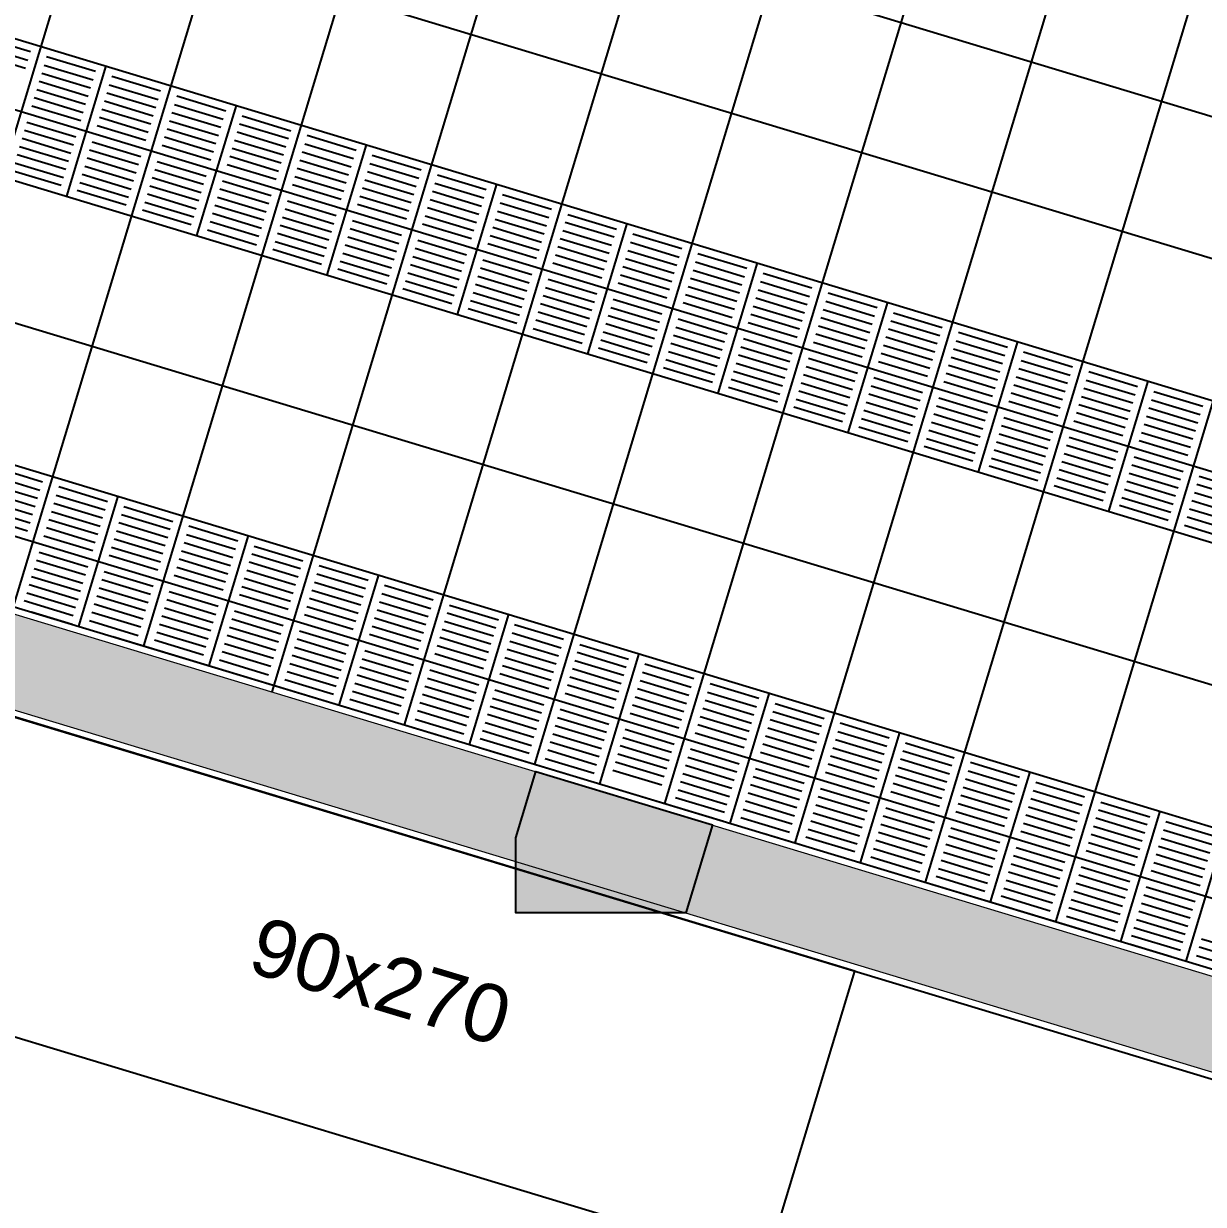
# Model space of a CAD drawing. Header units: inches. Extents: x -309 to 190, y -1585 to -1350.
# Drawn here: x -193.731 to -190.264, y -1380.215 to -1376.744 of the extents above; entities that cross this region are included whole.
import ezdxf

# ---------------------------------------------------------------- set-up
doc = ezdxf.new("R2010")
doc.units = ezdxf.units.IN
doc.header["$MEASUREMENT"] = 0
doc.linetypes.add('CENTER2', pattern=[1.125, 0.75, -0.125, 0.125, -0.125])
doc.linetypes.add('HIDDEN', pattern=[0.375, 0.25, -0.125])
doc.layers.get('0').update_dxf_attribs({"color": 9, "linetype": 'CONTINUOUS'})
for name, color, linetype in [('10-TEXTO', 9, 'CONTINUOUS'), ('CIEGOS', 9, 'CONTINUOUS'), ('color gris', 9, 'CONTINUOUS'), ('DET', 9, 'CONTINUOUS'), ('estructura', 9, 'CONTINUOUS'), ('lm', 9, 'HIDDEN'), ('NO VIDENTES', 9, 'CONTINUOUS'), ('REVOQUE', 9, 'CONTINUOUS')]:
    doc.layers.add(name, color=color, linetype=linetype)
doc.layers.add('MURO 27', color=9, linetype='CONTINUOUS', lineweight=9)
doc.styles.add('ROMANS', font='arial.ttf')

msp = doc.modelspace()

# ---------------------------------------------------------------- hatches: boundary and pattern name
at = {"layer": 'color gris'}
h = msp.add_hatch(color=256, dxfattribs=at)
h.paths.add_polyline_path([(-234.3518, -1419.3882), (-234.6018, -1419.3882), (-234.6018, -1419.1182), (-234.1018, -1419.1182), (-234.1018, -1419.3882)])
h.paths.add_polyline_path([(-234.6018, -1413.2882), (-234.6018, -1413.0382), (-234.3318, -1413.0382), (-234.3318, -1413.5382), (-234.6018, -1413.5382)])
h.paths.add_polyline_path([(-234.6018, -1407.3882), (-234.6018, -1407.1382), (-234.3318, -1407.1382), (-234.3318, -1407.6382), (-234.6018, -1407.6382)])
h.paths.add_polyline_path([(-234.6018, -1401.4882), (-234.6018, -1401.2382), (-234.3318, -1401.2382), (-234.3318, -1401.7382), (-234.6018, -1401.7382)])
h.paths.add_polyline_path([(-234.6018, -1395.5882), (-234.6018, -1395.3382), (-234.3318, -1395.3382), (-234.3318, -1395.8382), (-234.6018, -1395.8382)])
h.paths.add_polyline_path([(-234.6018, -1389.6882), (-234.6018, -1389.4382), (-234.3318, -1389.4382), (-234.3318, -1389.9382), (-234.6018, -1389.9382)])
h.paths.add_polyline_path([(-234.3518, -1379.1082), (-234.6018, -1379.1082), (-234.6018, -1379.3782), (-234.0419, -1379.3782), (-234.0419, -1379.1082)])
h.paths.add_polyline_path([(-234.6018, -1383.7882), (-234.6018, -1383.5382), (-234.3318, -1383.5382), (-234.3318, -1384.0382), (-234.6018, -1384.0382)])
h.paths.add_polyline_path([(-199.2985, -1406.2982), (-199.2985, -1406.0482), (-199.0285, -1406.0482), (-199.0285, -1406.5482), (-199.2985, -1406.5482)])
h.paths.add_polyline_path([(-181.3218, -1419.1182), (-181.0518, -1419.1182), (-181.0518, -1419.3882), (-181.3218, -1419.3882)])
h.paths.add_polyline_path([(-206.6218, -1375.5582), (-206.6218, -1375.3082), (-206.8918, -1375.3082), (-206.8918, -1375.9682), (-206.6218, -1375.9682)])
h.paths.add_polyline_path([(-191.7851, -1379.3584), (-192.2851, -1379.3584), (-192.2851, -1379.1382), (-192.2261, -1378.943), (-191.707, -1379.0999)])
h.paths.add_polyline_path([(-184.2118, -1381.3667), (-184.5775, -1381.2561), (-184.6557, -1381.5145), (-184.4818, -1381.5671), (-184.4818, -1381.8667), (-184.2118, -1381.8667)])
h.paths.add_polyline_path([(-184.7118, -1395.5882), (-184.7118, -1395.4882), (-184.2118, -1395.4882), (-184.2118, -1395.6882), (-184.7118, -1395.6882)])
h.paths.add_polyline_path([(-184.7118, -1389.6882), (-184.7118, -1389.5882), (-184.2118, -1389.5882), (-184.2118, -1389.7882), (-184.7118, -1389.7882)])
h.paths.add_polyline_path([(-184.7118, -1383.7882), (-184.7118, -1383.6882), (-184.2118, -1383.6882), (-184.2118, -1383.8882), (-184.7118, -1383.8882)])
h.paths.add_polyline_path([(-203.9892, -1375.3855), (-204.2285, -1375.3131), (-204.3067, -1375.5715), (-203.8281, -1375.7163), (-203.7499, -1375.4578)])
h.paths.add_polyline_path([(-206.5818, -1395.5882), (-206.5818, -1395.4882), (-206.0818, -1395.4882), (-206.0818, -1395.6882), (-206.5818, -1395.6882)])
h.paths.add_polyline_path([(-184.2118, -1410.4082), (-184.2118, -1410.6582), (-184.4818, -1410.6582), (-184.4818, -1410.1582), (-184.2118, -1410.1582)])
h.paths.add_polyline_path([(-191.7652, -1410.3882), (-192.0152, -1410.3882), (-192.0152, -1410.6582), (-191.5152, -1410.6582), (-191.5152, -1410.3882)])
h.paths.add_polyline_path([(-199.0485, -1410.3882), (-199.2985, -1410.3882), (-199.2985, -1410.6582), (-198.7985, -1410.6582), (-198.7985, -1410.3882)])
h.paths.add_polyline_path([(-184.4818, -1401.4882), (-184.4818, -1401.2382), (-184.2118, -1401.2382), (-184.2118, -1401.7382), (-184.4818, -1401.7382)])
h.paths.add_polyline_path([(-191.7652, -1401.2382), (-192.0152, -1401.2382), (-192.0152, -1401.5082), (-191.5152, -1401.5082), (-191.5152, -1401.2382)])
h.paths.add_polyline_path([(-199.0485, -1401.2382), (-199.2985, -1401.2382), (-199.2985, -1401.5082), (-198.7985, -1401.5082), (-198.7985, -1401.2382)])
h.paths.add_polyline_path([(-191.7652, -1419.1182), (-192.0152, -1419.1182), (-192.0152, -1419.3882), (-191.5152, -1419.3882), (-191.5152, -1419.1182)])
h.paths.add_polyline_path([(-199.0485, -1419.1182), (-199.2985, -1419.1182), (-199.2985, -1419.3882), (-198.7985, -1419.3882), (-198.7985, -1419.1182)])
h.paths.add_polyline_path([(-184.2118, -1419.3882), (-184.2118, -1419.1182), (-184.7118, -1419.1182), (-184.7118, -1419.3882)])
h.paths.add_polyline_path([(-206.3318, -1419.1182), (-206.5818, -1419.1182), (-206.5818, -1419.3882), (-206.0818, -1419.3882), (-206.0818, -1419.1182)])
h.paths.add_polyline_path([(-206.8718, -1419.1182), (-207.1218, -1419.1182), (-207.1218, -1419.3882), (-206.6218, -1419.3882), (-206.6218, -1419.1182)])
h.paths.add_polyline_path([(-206.5818, -1379.2382), (-206.5818, -1379.1382), (-206.0818, -1379.1382), (-206.0818, -1379.3382), (-206.5818, -1379.3382)])
h.paths.add_polyline_path([(-206.5818, -1413.2882), (-206.5818, -1413.0382), (-206.3118, -1413.0382), (-206.3118, -1413.5382), (-206.5818, -1413.5382)])
h.paths.add_polyline_path([(-206.6218, -1413.2882), (-206.6218, -1413.0382), (-206.8918, -1413.0382), (-206.8918, -1413.5382), (-206.6218, -1413.5382)])
h.paths.add_polyline_path([(-206.5818, -1407.3882), (-206.5818, -1407.1382), (-206.3118, -1407.1382), (-206.3118, -1407.6382), (-206.5818, -1407.6382)])
h.paths.add_polyline_path([(-206.6218, -1407.3882), (-206.6218, -1407.1382), (-206.8918, -1407.1382), (-206.8918, -1407.6382), (-206.6218, -1407.6382)])
h.paths.add_polyline_path([(-206.5818, -1401.4882), (-206.5818, -1401.2382), (-206.3118, -1401.2382), (-206.3118, -1401.7382), (-206.5818, -1401.7382)])
h.paths.add_polyline_path([(-206.6218, -1401.4882), (-206.6218, -1401.2382), (-206.8918, -1401.2382), (-206.8918, -1401.7382), (-206.6218, -1401.7382)])
h.paths.add_polyline_path([(-206.6218, -1395.5882), (-206.6218, -1395.3382), (-206.8918, -1395.3382), (-206.8918, -1395.8382), (-206.6218, -1395.8382)])
h.paths.add_polyline_path([(-206.5818, -1389.6882), (-206.5818, -1389.5882), (-206.0818, -1389.5882), (-206.0818, -1389.7882), (-206.5818, -1389.7882)])
h.paths.add_polyline_path([(-206.6218, -1389.6882), (-206.6218, -1389.4382), (-206.8918, -1389.4382), (-206.8918, -1389.9382), (-206.6218, -1389.9382)])
h.paths.add_polyline_path([(-211.4118, -1375.6182), (-211.4118, -1375.3082), (-211.6818, -1375.3082), (-211.6818, -1375.9682), (-211.4118, -1375.9682)])
h.paths.add_polyline_path([(-206.5818, -1383.7882), (-206.5818, -1383.6882), (-206.0818, -1383.6882), (-206.0818, -1383.8882), (-206.5818, -1383.8882)])
h.paths.add_polyline_path([(-206.6218, -1383.7882), (-206.6218, -1383.5382), (-206.8918, -1383.5382), (-206.8918, -1384.0382), (-206.6218, -1384.0382)])
h.paths.add_polyline_path([(-206.6218, -1379.2382), (-206.6218, -1378.9882), (-206.8918, -1378.9882), (-206.8918, -1379.4882), (-206.6218, -1379.4882)])
at = {"layer": 'MURO 27'}
h = msp.add_hatch(color=256, dxfattribs=at)
h.paths.add_polyline_path([(-206.8918, -1375.3082), (-211.4118, -1375.3082), (-211.4118, -1375.5782), (-208.6918, -1375.5782), (-208.6918, -1379.1682), (-208.4218, -1379.1682), (-208.4218, -1375.5782), (-206.8918, -1375.5782)])
h.paths.add_polyline_path([(-204.0482, -1375.6497), (-204.3067, -1375.5715), (-204.5294, -1376.3082), (-206.1218, -1376.3082), (-206.1218, -1375.3082), (-206.6218, -1375.3082), (-206.6218, -1375.5782), (-206.3918, -1375.5782), (-206.3918, -1376.3082), (-206.6218, -1376.3082), (-206.6218, -1375.9682), (-206.8918, -1375.9682), (-206.8918, -1378.8982), (-207.5818, -1378.8982), (-207.5818, -1379.1682), (-206.8918, -1379.1682), (-206.8918, -1378.9882), (-206.6218, -1378.9882), (-206.6218, -1376.5782), (-204.329, -1376.5782)])
h.paths.add_polyline_path([(-203.7499, -1375.4578), (-203.8281, -1375.7163), (-192.2851, -1379.2072), (-192.2851, -1379.1382), (-192.2261, -1378.943)])
h.paths.add_polyline_path([(-191.707, -1379.0999), (-191.7851, -1379.3584), (-184.6557, -1381.5145), (-184.5775, -1381.2561)])
h.paths.add_polyline_path([(-184.2118, -1381.8667), (-184.4818, -1381.8667), (-184.4818, -1383.6882), (-184.2118, -1383.6882)])
h.paths.add_polyline_path([(-184.2118, -1383.8882), (-184.4818, -1383.8882), (-184.4818, -1389.5882), (-184.2118, -1389.5882)])
h.paths.add_polyline_path([(-184.2118, -1389.7882), (-184.4818, -1389.7882), (-184.4818, -1395.4882), (-184.2118, -1395.4882)])
h.paths.add_polyline_path([(-184.2118, -1395.6882), (-184.4818, -1395.6882), (-184.4818, -1398.7382), (-184.2118, -1398.7382)])
h.paths.add_polyline_path([(-184.2118, -1399.9782), (-184.4818, -1399.9782), (-184.4818, -1401.2382), (-184.2118, -1401.2382)])
h.paths.add_polyline_path([(-184.2118, -1413.5382), (-184.4818, -1413.5382), (-184.4818, -1419.1182), (-184.2118, -1419.1182)])
h.paths.add_polyline_path([(-184.2118, -1410.6582), (-184.4818, -1410.6582), (-184.4818, -1410.8982), (-184.2118, -1410.8982)])
h.paths.add_polyline_path([(-199.2985, -1419.1182), (-206.0818, -1419.1182), (-206.0818, -1419.3882), (-199.2985, -1419.3882)])
h.paths.add_polyline_path([(-207.1218, -1419.1182), (-234.1018, -1419.1182), (-234.1018, -1419.3882), (-207.1218, -1419.3882)])
h.paths.add_polyline_path([(-192.0152, -1419.1182), (-198.7985, -1419.1182), (-198.7985, -1419.3882), (-192.0152, -1419.3882)])
h.paths.add_polyline_path([(-184.7118, -1419.1182), (-191.5152, -1419.1182), (-191.5152, -1419.3882), (-184.7118, -1419.3882)])
h.paths.add_polyline_path([(-234.3318, -1413.5382), (-234.6018, -1413.5382), (-234.6018, -1419.1182), (-234.3318, -1419.1182)])
h.paths.add_polyline_path([(-234.3318, -1407.6382), (-234.6018, -1407.6382), (-234.6018, -1413.0382), (-234.3318, -1413.0382)])
h.paths.add_polyline_path([(-234.3318, -1401.7382), (-234.6018, -1401.7382), (-234.6018, -1407.1382), (-234.3318, -1407.1382)])
h.paths.add_polyline_path([(-234.3318, -1398.0282), (-234.6018, -1398.0282), (-234.6018, -1401.2382), (-234.3318, -1401.2382)])
h.paths.add_polyline_path([(-234.3318, -1384.0382), (-234.6018, -1384.0382), (-234.6018, -1389.4382), (-234.3318, -1389.4382)])
h.paths.add_polyline_path([(-234.3318, -1389.9382), (-234.6018, -1389.9382), (-234.6018, -1395.3382), (-234.3318, -1395.3382)])
h.paths.add_polyline_path([(-234.3318, -1379.3782), (-234.6018, -1379.3782), (-234.6018, -1382.0482), (-234.3318, -1382.0482)])
h.paths.add_polyline_path([(-234.3318, -1382.5882), (-234.6018, -1382.5882), (-234.6018, -1383.5382), (-234.3318, -1383.5382)])
h.paths.add_polyline_path([(-206.6218, -1389.9382), (-206.8918, -1389.9382), (-206.8918, -1395.3382), (-206.6218, -1395.3382)])
h.paths.add_polyline_path([(-206.6218, -1384.0382), (-206.8918, -1384.0382), (-206.8918, -1389.4382), (-206.6218, -1389.4382)])
h.paths.add_polyline_path([(-206.6218, -1379.4882), (-206.8918, -1379.4882), (-206.8918, -1383.5382), (-206.6218, -1383.5382)])
h.paths.add_polyline_path([(-206.6218, -1398.0282), (-206.8918, -1398.0282), (-206.8918, -1401.2382), (-206.6218, -1401.2382)])
h.paths.add_polyline_path([(-206.6218, -1401.7382), (-206.8918, -1401.7382), (-206.8918, -1407.1382), (-206.6218, -1407.1382)])
h.paths.add_polyline_path([(-206.6218, -1407.6382), (-206.8918, -1407.6382), (-206.8918, -1407.7482), (-206.6218, -1407.7482)])

# ---------------------------------------------------------------- linework, layer by layer
msp.add_lwpolyline([(-191.2881, -1379.5296), (-193.8725, -1378.748), (-194.1331, -1379.6095), (-191.5487, -1380.3911)], close=True)
at = {"layer": 'CIEGOS'}
for points in [[(-204.0052, -1373.6882), (-171.8211, -1383.4215)], [(-204.0644, -1374.0882), (-172.0635, -1383.7661)], [(-204.1827, -1374.8882), (-172.5483, -1384.4553)]]:
    msp.add_lwpolyline(points, dxfattribs=at)
at = {"layer": 'DET'}
for points in [[(-203.8883, -1372.8882), (-171.336, -1382.7329)], [(-203.946, -1373.2882), (-171.5788, -1383.0769)], [(-204.0348, -1373.8882), (-171.9423, -1383.5938)], [(-204.1235, -1374.4882), (-172.3059, -1384.1107)], [(-194.1436, -1378.3422), (-193.0291, -1374.657)], [(-193.7607, -1378.458), (-192.6462, -1374.7728)], [(-193.3778, -1378.5738), (-192.2633, -1374.8886)], [(-193.0006, -1378.7082), (-191.8804, -1375.0044)], [(-204.2123, -1375.0882), (-172.6803, -1384.6243)], [(-192.6121, -1378.8053), (-191.4976, -1375.1202)], [(-192.2292, -1378.9211), (-191.1147, -1375.236)], [(-191.8463, -1379.0369), (-190.7318, -1375.3518)], [(-191.4634, -1379.1527), (-190.3489, -1375.4675)], [(-190.6977, -1379.3843), (-189.5832, -1375.6991)], [(-190.3148, -1379.5001), (-189.2003, -1375.8149)], [(-191.0806, -1379.2685), (-190.27, -1376.5884)], [(-193.6047, -1377.2514), (-193.4889, -1376.8686)], [(-193.2219, -1377.3672), (-193.1061, -1376.9844)], [(-192.839, -1377.483), (-192.7232, -1377.1002)], [(-192.4561, -1377.5988), (-192.3403, -1377.2159)], [(-192.0732, -1377.7146), (-191.9575, -1377.3317)], [(-191.6904, -1377.8304), (-191.5746, -1377.4475)], [(-191.3075, -1377.9462), (-191.1917, -1377.5633)], [(-190.9246, -1378.062), (-190.8088, -1377.6791)], [(-190.5417, -1378.1778), (-190.426, -1377.7949)], [(-193.5692, -1378.5159), (-193.4534, -1378.133)], [(-193.1864, -1378.6316), (-193.0706, -1378.2488)], [(-192.8035, -1378.7474), (-192.6877, -1378.3646)], [(-191.6549, -1379.0948), (-191.5391, -1378.7119)], [(-191.272, -1379.2106), (-191.1562, -1378.8277)], [(-190.8891, -1379.3264), (-190.7733, -1378.9435)], [(-190.5062, -1379.4422), (-190.3905, -1379.0593)]]:
    msp.add_lwpolyline(points, dxfattribs=at)
at = {"layer": 'estructura'}
msp.add_lwpolyline([(-191.7851, -1379.3584), (-192.2851, -1379.3584), (-192.2851, -1379.1382), (-192.2261, -1378.943), (-191.707, -1379.0999)], close=True, dxfattribs=at)
at = {"layer": 'lm', "linetype": 'CENTER2'}
msp.add_lwpolyline([(-206.3913, -1374.6381), (-171.2368, -1385.2698)], dxfattribs=at)
at = {"layer": 'MURO 27'}
for points in [[(-206.6218, -1375.3082), (-206.1218, -1375.3082), (-206.1218, -1376.3082), (-204.5294, -1376.3082), (-204.2285, -1375.3131), (-184.5775, -1381.2561)], [(-206.6218, -1376.5782), (-204.329, -1376.5782), (-204.0482, -1375.6497), (-184.6557, -1381.5145)]]:
    msp.add_lwpolyline(points, dxfattribs=at)
at = {"layer": 'NO VIDENTES'}
for p, q in [((-193.8624, -1376.8079), (-193.7188, -1376.8513)), ((-193.7115, -1376.8274), (-193.8551, -1376.7839)), ((-193.8696, -1376.8318), (-193.726, -1376.8752)), ((-193.5201, -1376.8853), (-193.6637, -1376.8418)), ((-193.6709, -1376.8658), (-193.5273, -1376.9092)), ((-193.6854, -1376.9136), (-193.5418, -1376.957)), ((-193.6782, -1376.8897), (-193.5346, -1376.9331)), ((-193.3287, -1376.9431), (-193.4723, -1376.8997)), ((-193.6926, -1376.9375), (-193.5491, -1376.981)), ((-193.4867, -1376.9476), (-193.3431, -1376.991)), ((-193.4795, -1376.9237), (-193.3359, -1376.9671)), ((-193.7071, -1376.9854), (-193.5635, -1377.0288)), ((-193.6999, -1376.9615), (-193.5563, -1377.0049)), ((-193.494, -1376.9715), (-193.3504, -1377.0149)), ((-193.2881, -1376.9815), (-193.1445, -1377.025)), ((-193.1372, -1377.001), (-193.2808, -1376.9576)), ((-193.5084, -1377.0194), (-193.3649, -1377.0628)), ((-193.5012, -1376.9954), (-193.3576, -1377.0389)), ((-193.2953, -1377.0055), (-193.1517, -1377.0489)), ((-193.0894, -1377.0155), (-192.9458, -1377.0589)), ((-193.7288, -1377.0572), (-193.5852, -1377.1006)), ((-193.7216, -1377.0333), (-193.578, -1377.0767)), ((-193.5157, -1377.0433), (-193.3721, -1377.0867)), ((-193.3098, -1377.0533), (-193.1662, -1377.0968)), ((-193.3025, -1377.0294), (-193.1589, -1377.0728)), ((-192.953, -1377.0829), (-193.0966, -1377.0394)), ((-193.7361, -1377.0811), (-193.5925, -1377.1245)), ((-193.5301, -1377.0912), (-193.3866, -1377.1346)), ((-193.317, -1377.0773), (-193.1734, -1377.1207)), ((-192.9675, -1377.1307), (-193.1111, -1377.0873)), ((-192.9603, -1377.1068), (-193.1039, -1377.0634)), ((-192.7544, -1377.1168), (-192.8979, -1377.0734)), ((-193.7433, -1377.1051), (-193.5997, -1377.1485)), ((-193.5374, -1377.1151), (-193.3938, -1377.1585)), ((-193.3242, -1377.1012), (-193.1807, -1377.1446)), ((-192.9747, -1377.1547), (-193.1183, -1377.1112)), ((-192.9124, -1377.1213), (-192.7688, -1377.1647)), ((-192.9052, -1377.0973), (-192.7616, -1377.1408)), ((-193.7578, -1377.1529), (-193.6142, -1377.1963)), ((-193.7505, -1377.129), (-193.607, -1377.1724)), ((-193.5446, -1377.139), (-193.401, -1377.1824)), ((-193.3387, -1377.1491), (-193.1951, -1377.1925)), ((-192.9892, -1377.2025), (-193.1328, -1377.1591)), ((-192.982, -1377.1786), (-193.1256, -1377.1352)), ((-192.9197, -1377.1452), (-192.7761, -1377.1886)), ((-192.7137, -1377.1552), (-192.5702, -1377.1987)), ((-192.5629, -1377.1747), (-192.7065, -1377.1313)), ((-193.6214, -1377.2203), (-193.765, -1377.1768)), ((-193.5591, -1377.1869), (-193.4155, -1377.2303)), ((-193.5519, -1377.163), (-193.4083, -1377.2064)), ((-193.3532, -1377.1969), (-193.2096, -1377.2403)), ((-193.3459, -1377.173), (-193.2024, -1377.2164)), ((-192.9341, -1377.1931), (-192.7905, -1377.2365)), ((-192.9269, -1377.1691), (-192.7833, -1377.2126)), ((-192.721, -1377.1792), (-192.5774, -1377.2226)), ((-192.3715, -1377.2326), (-192.5151, -1377.1892)), ((-193.5663, -1377.2108), (-193.4228, -1377.2542)), ((-193.3604, -1377.2208), (-193.2168, -1377.2643)), ((-193.0109, -1377.2743), (-193.1545, -1377.2309)), ((-193.0037, -1377.2504), (-193.1473, -1377.207)), ((-192.9414, -1377.217), (-192.7978, -1377.2604)), ((-192.7355, -1377.227), (-192.5919, -1377.2704)), ((-192.7282, -1377.2031), (-192.5846, -1377.2465)), ((-192.5223, -1377.2131), (-192.3787, -1377.2566)), ((-193.43, -1377.2782), (-193.5736, -1377.2347)), ((-193.3677, -1377.2448), (-193.2241, -1377.2882)), ((-193.0182, -1377.2982), (-193.1617, -1377.2548)), ((-192.9558, -1377.2648), (-192.8123, -1377.3083)), ((-192.7427, -1377.251), (-192.5991, -1377.2944)), ((-192.5368, -1377.261), (-192.3932, -1377.3044)), ((-192.5295, -1377.2371), (-192.386, -1377.2805)), ((-192.1801, -1377.2905), (-192.3236, -1377.2471)), ((-193.2386, -1377.3361), (-193.3821, -1377.2926)), ((-193.3749, -1377.2687), (-193.2313, -1377.3121)), ((-193.0254, -1377.3222), (-193.169, -1377.2787)), ((-192.9631, -1377.2888), (-192.8195, -1377.3322)), ((-192.7499, -1377.2749), (-192.6063, -1377.3183)), ((-192.544, -1377.2849), (-192.4004, -1377.3283)), ((-192.3381, -1377.295), (-192.1945, -1377.3384)), ((-192.3309, -1377.271), (-192.1873, -1377.3145)), ((-193.0399, -1377.37), (-193.1835, -1377.3266)), ((-193.0326, -1377.3461), (-193.1762, -1377.3027)), ((-192.9703, -1377.3127), (-192.8267, -1377.3561)), ((-192.7644, -1377.3227), (-192.6208, -1377.3662)), ((-192.5585, -1377.3328), (-192.4149, -1377.3762)), ((-192.5513, -1377.3089), (-192.4077, -1377.3523)), ((-192.3453, -1377.3189), (-192.2018, -1377.3623)), ((-191.9959, -1377.3723), (-192.1394, -1377.3289)), ((-192.1322, -1377.305), (-191.9886, -1377.3484)), ((-193.1907, -1377.3505), (-193.0471, -1377.394)), ((-192.9848, -1377.3606), (-192.8412, -1377.404)), ((-192.9775, -1377.3366), (-192.834, -1377.3801)), ((-192.7789, -1377.3706), (-192.6353, -1377.414)), ((-192.7716, -1377.3467), (-192.6281, -1377.3901)), ((-192.3598, -1377.3667), (-192.2162, -1377.4102)), ((-192.3526, -1377.3428), (-192.209, -1377.3862)), ((-192.0031, -1377.3963), (-192.1467, -1377.3529)), ((-191.7972, -1377.4063), (-191.9408, -1377.3629)), ((-192.992, -1377.3845), (-192.8484, -1377.4279)), ((-192.7861, -1377.3945), (-192.6425, -1377.438)), ((-192.5802, -1377.4046), (-192.4366, -1377.448)), ((-192.573, -1377.3806), (-192.4294, -1377.4241)), ((-192.3671, -1377.3907), (-192.2235, -1377.4341)), ((-192.0176, -1377.4441), (-192.1611, -1377.4007)), ((-192.0103, -1377.4202), (-192.1539, -1377.3768)), ((-191.948, -1377.3868), (-191.8044, -1377.4302)), ((-192.8557, -1377.4518), (-192.9993, -1377.4084)), ((-192.7933, -1377.4185), (-192.6498, -1377.4619)), ((-192.5874, -1377.4285), (-192.4439, -1377.4719)), ((-192.3815, -1377.4385), (-192.2379, -1377.482)), ((-192.0248, -1377.4681), (-192.1684, -1377.4246)), ((-191.9625, -1377.4347), (-191.8189, -1377.4781)), ((-191.9552, -1377.4107), (-191.8117, -1377.4542)), ((-191.6057, -1377.4642), (-191.7493, -1377.4208)), ((-192.6642, -1377.5097), (-192.8078, -1377.4663)), ((-192.8006, -1377.4424), (-192.657, -1377.4858)), ((-192.5947, -1377.4524), (-192.4511, -1377.4959)), ((-192.3888, -1377.4625), (-192.2452, -1377.5059)), ((-192.032, -1377.492), (-192.1756, -1377.4486)), ((-191.9697, -1377.4586), (-191.8261, -1377.502)), ((-191.7638, -1377.4686), (-191.6202, -1377.5121)), ((-191.7566, -1377.4447), (-191.613, -1377.4881)), ((-192.6091, -1377.5003), (-192.4656, -1377.5437)), ((-192.6019, -1377.4764), (-192.4583, -1377.5198)), ((-192.396, -1377.4864), (-192.2524, -1377.5298)), ((-192.0465, -1377.5399), (-192.1901, -1377.4964)), ((-191.9842, -1377.5065), (-191.8406, -1377.5499)), ((-191.9769, -1377.4825), (-191.8334, -1377.526)), ((-191.771, -1377.4926), (-191.6275, -1377.536)), ((-191.5651, -1377.5026), (-191.4215, -1377.546)), ((-191.4143, -1377.5221), (-191.5579, -1377.4787)), ((-192.4728, -1377.5676), (-192.6164, -1377.5242)), ((-192.4105, -1377.5343), (-192.2669, -1377.5777)), ((-192.4032, -1377.5103), (-192.2597, -1377.5537)), ((-192.061, -1377.5877), (-192.2046, -1377.5443)), ((-192.0537, -1377.5638), (-192.1973, -1377.5204)), ((-191.7855, -1377.5404), (-191.6419, -1377.5839)), ((-191.7783, -1377.5165), (-191.6347, -1377.5599)), ((-191.5724, -1377.5265), (-191.4288, -1377.57)), ((-191.2229, -1377.58), (-191.3664, -1377.5366)), ((-192.4177, -1377.5582), (-192.2741, -1377.6016)), ((-192.0682, -1377.6116), (-192.2118, -1377.5682)), ((-192.0059, -1377.5783), (-191.8623, -1377.6217)), ((-191.9987, -1377.5543), (-191.8551, -1377.5977)), ((-191.7927, -1377.5644), (-191.6492, -1377.6078)), ((-191.5868, -1377.5744), (-191.4433, -1377.6178)), ((-191.5796, -1377.5505), (-191.436, -1377.5939)), ((-191.3737, -1377.5605), (-191.2301, -1377.6039)), ((-192.2814, -1377.6255), (-192.4249, -1377.5821)), ((-192.0755, -1377.6356), (-192.219, -1377.5921)), ((-192.0131, -1377.6022), (-191.8695, -1377.6456)), ((-191.8072, -1377.6122), (-191.6636, -1377.6556)), ((-191.5941, -1377.5983), (-191.4505, -1377.6418)), ((-191.3882, -1377.6084), (-191.2446, -1377.6518)), ((-191.3809, -1377.5844), (-191.2373, -1377.6279)), ((-191.175, -1377.5945), (-191.0314, -1377.6379)), ((-192.2335, -1377.64), (-192.0899, -1377.6834)), ((-192.0827, -1377.6595), (-192.2263, -1377.6161)), ((-192.0204, -1377.6261), (-191.8768, -1377.6695)), ((-191.8145, -1377.6362), (-191.6709, -1377.6796)), ((-191.6013, -1377.6223), (-191.4577, -1377.6657)), ((-191.3954, -1377.6323), (-191.2518, -1377.6757)), ((-191.0459, -1377.6858), (-191.1895, -1377.6423)), ((-191.0387, -1377.6618), (-191.1822, -1377.6184)), ((-192.0348, -1377.674), (-191.8913, -1377.7174)), ((-192.0276, -1377.65), (-191.884, -1377.6935)), ((-191.8217, -1377.6601), (-191.6781, -1377.7035)), ((-191.6158, -1377.6701), (-191.4722, -1377.7135)), ((-191.4099, -1377.6802), (-191.2663, -1377.7236)), ((-191.4026, -1377.6562), (-191.2591, -1377.6996)), ((-191.0531, -1377.7097), (-191.1967, -1377.6663)), ((-190.9908, -1377.6763), (-190.8472, -1377.7197)), ((-190.84, -1377.6958), (-190.9836, -1377.6524)), ((-191.8985, -1377.7413), (-192.0421, -1377.6979)), ((-191.8362, -1377.7079), (-191.6926, -1377.7514)), ((-191.8289, -1377.684), (-191.6853, -1377.7274)), ((-191.6303, -1377.718), (-191.4867, -1377.7614)), ((-191.623, -1377.694), (-191.4794, -1377.7375)), ((-191.0676, -1377.7575), (-191.2112, -1377.7141)), ((-191.0604, -1377.7336), (-191.204, -1377.6902)), ((-190.998, -1377.7002), (-190.8545, -1377.7436)), ((-190.6486, -1377.7537), (-190.7921, -1377.7103)), ((-191.8434, -1377.7319), (-191.6998, -1377.7753)), ((-191.6375, -1377.7419), (-191.4939, -1377.7853)), ((-191.4316, -1377.7519), (-191.288, -1377.7954)), ((-191.4243, -1377.728), (-191.2808, -1377.7714)), ((-191.0749, -1377.7815), (-191.2184, -1377.7381)), ((-191.0125, -1377.7481), (-190.8689, -1377.7915)), ((-191.0053, -1377.7242), (-190.8617, -1377.7676)), ((-190.7994, -1377.7342), (-190.6558, -1377.7776)), ((-191.7071, -1377.7992), (-191.8506, -1377.7558)), ((-191.6447, -1377.7658), (-191.5011, -1377.8093)), ((-191.4388, -1377.7759), (-191.2952, -1377.8193)), ((-191.0893, -1377.8293), (-191.2329, -1377.7859)), ((-191.0198, -1377.772), (-190.8762, -1377.8154)), ((-190.8138, -1377.7821), (-190.6703, -1377.8255)), ((-190.8066, -1377.7581), (-190.663, -1377.8015)), ((-190.4571, -1377.8116), (-190.6007, -1377.7682)), ((-191.5156, -1377.8571), (-191.6592, -1377.8137)), ((-191.652, -1377.7898), (-191.5084, -1377.8332)), ((-191.4461, -1377.7998), (-191.3025, -1377.8432)), ((-191.0966, -1377.8533), (-191.2401, -1377.8098)), ((-191.027, -1377.7959), (-190.8834, -1377.8394)), ((-190.8211, -1377.806), (-190.6775, -1377.8494)), ((-190.6152, -1377.816), (-190.4716, -1377.8594)), ((-190.6079, -1377.7921), (-190.4644, -1377.8355)), ((-191.4605, -1377.8477), (-191.3169, -1377.8911)), ((-191.4533, -1377.8237), (-191.3097, -1377.8672)), ((-191.1038, -1377.8772), (-191.2474, -1377.8338)), ((-191.0415, -1377.8438), (-190.8979, -1377.8872)), ((-190.8356, -1377.8538), (-190.692, -1377.8973)), ((-190.8283, -1377.8299), (-190.6847, -1377.8733)), ((-190.6224, -1377.8399), (-190.4788, -1377.8834)), ((-190.4165, -1377.85), (-190.2729, -1377.8934)), ((-190.2657, -1377.8695), (-190.4093, -1377.8261)), ((-191.3242, -1377.915), (-191.4678, -1377.8716)), ((-191.1183, -1377.9251), (-191.2619, -1377.8816)), ((-191.111, -1377.9011), (-191.2546, -1377.8577)), ((-191.0559, -1377.8917), (-190.9124, -1377.9351)), ((-191.0487, -1377.8677), (-190.9051, -1377.9112)), ((-190.6369, -1377.8878), (-190.4933, -1377.9312)), ((-190.6296, -1377.8639), (-190.4861, -1377.9073)), ((-190.4237, -1377.8739), (-190.2802, -1377.9173)), ((-191.1255, -1377.949), (-191.2691, -1377.9056)), ((-191.0632, -1377.9156), (-190.9196, -1377.959)), ((-190.8573, -1377.9256), (-190.7137, -1377.9691)), ((-190.85, -1377.9017), (-190.7065, -1377.9451)), ((-190.6441, -1377.9117), (-190.5005, -1377.9552)), ((-190.4382, -1377.9218), (-190.2946, -1377.9652)), ((-190.431, -1377.8978), (-190.2874, -1377.9413)), ((-191.2763, -1377.9295), (-191.1327, -1377.9729)), ((-191.0704, -1377.9395), (-190.9268, -1377.9829)), ((-190.8645, -1377.9496), (-190.7209, -1377.993)), ((-190.6586, -1377.9596), (-190.515, -1378.003)), ((-190.4454, -1377.9457), (-190.3019, -1377.9891)), ((-190.9413, -1378.0308), (-191.0849, -1377.9874)), ((-191.0777, -1377.9635), (-190.9341, -1378.0069)), ((-190.8717, -1377.9735), (-190.7282, -1378.0169)), ((-190.6658, -1377.9835), (-190.5223, -1378.0269)), ((-190.4527, -1377.9696), (-190.3091, -1378.0131)), ((-190.8862, -1378.0213), (-190.7426, -1378.0648)), ((-190.879, -1377.9974), (-190.7354, -1378.0408)), ((-190.6731, -1378.0075), (-190.5295, -1378.0509)), ((-190.4672, -1378.0175), (-190.3236, -1378.0609)), ((-193.676, -1378.0918), (-193.8196, -1378.0483)), ((-190.7499, -1378.0887), (-190.8935, -1378.0453)), ((-190.6875, -1378.0553), (-190.544, -1378.0987)), ((-190.6803, -1378.0314), (-190.5367, -1378.0748)), ((-190.4816, -1378.0654), (-190.3381, -1378.1088)), ((-190.4744, -1378.0414), (-190.3308, -1378.0848)), ((-193.8341, -1378.0962), (-193.6905, -1378.1396)), ((-193.8269, -1378.0723), (-193.6833, -1378.1157)), ((-190.6948, -1378.0792), (-190.5512, -1378.1227)), ((-190.4889, -1378.0893), (-190.3453, -1378.1327)), ((-190.1394, -1378.1427), (-190.283, -1378.0993)), ((-190.1321, -1378.1188), (-190.2757, -1378.0754)), ((-193.8413, -1378.1201), (-193.6978, -1378.1636)), ((-193.6354, -1378.1302), (-193.4918, -1378.1736)), ((-193.4846, -1378.1497), (-193.6282, -1378.1062)), ((-190.5584, -1378.1466), (-190.702, -1378.1032)), ((-190.4961, -1378.1132), (-190.3525, -1378.1566)), ((-190.1466, -1378.1667), (-190.2902, -1378.1232)), ((-193.8558, -1378.168), (-193.7122, -1378.2114)), ((-193.8486, -1378.1441), (-193.705, -1378.1875)), ((-193.6427, -1378.1541), (-193.4991, -1378.1975)), ((-193.4368, -1378.1641), (-193.2932, -1378.2076)), ((-190.367, -1378.2045), (-190.5106, -1378.1611)), ((-190.5033, -1378.1371), (-190.3598, -1378.1806)), ((-190.1539, -1378.1906), (-190.2974, -1378.1472)), ((-193.863, -1378.1919), (-193.7195, -1378.2353)), ((-193.6571, -1378.202), (-193.5136, -1378.2454)), ((-193.6499, -1378.178), (-193.5063, -1378.2215)), ((-193.3004, -1378.2315), (-193.444, -1378.1881)), ((-190.1683, -1378.2385), (-190.3119, -1378.195)), ((-190.1611, -1378.2145), (-190.3047, -1378.1711)), ((-193.6644, -1378.2259), (-193.5208, -1378.2693)), ((-193.3149, -1378.2793), (-193.4585, -1378.2359)), ((-193.3076, -1378.2554), (-193.4512, -1378.212)), ((-193.1017, -1378.2655), (-193.2453, -1378.222)), ((-190.3191, -1378.219), (-190.1756, -1378.2624)), ((-193.6716, -1378.2498), (-193.528, -1378.2932)), ((-193.3221, -1378.3033), (-193.4657, -1378.2599)), ((-193.2598, -1378.2699), (-193.1162, -1378.3133)), ((-193.2526, -1378.246), (-193.109, -1378.2894)), ((-193.6861, -1378.2977), (-193.5425, -1378.3411)), ((-193.3366, -1378.3511), (-193.4802, -1378.3077)), ((-193.3294, -1378.3272), (-193.4729, -1378.2838)), ((-193.267, -1378.2938), (-193.1234, -1378.3372)), ((-192.9175, -1378.3473), (-193.0611, -1378.3039)), ((-193.0539, -1378.2799), (-192.9103, -1378.3234)), ((-193.6933, -1378.3216), (-193.5497, -1378.365)), ((-193.2815, -1378.3417), (-193.1379, -1378.3851)), ((-193.2743, -1378.3178), (-193.1307, -1378.3612)), ((-192.9248, -1378.3712), (-193.0684, -1378.3278)), ((-192.7189, -1378.3812), (-192.8624, -1378.3378)), ((-193.7078, -1378.3695), (-193.5642, -1378.4129)), ((-193.7006, -1378.3455), (-193.557, -1378.389)), ((-193.3511, -1378.399), (-193.4946, -1378.3556)), ((-193.2887, -1378.3656), (-193.1452, -1378.409)), ((-192.9392, -1378.4191), (-193.0828, -1378.3756)), ((-192.932, -1378.3951), (-193.0756, -1378.3517)), ((-192.8697, -1378.3618), (-192.7261, -1378.4052)), ((-193.715, -1378.3934), (-193.5715, -1378.4368)), ((-193.3655, -1378.4469), (-193.5091, -1378.4034)), ((-193.3583, -1378.4229), (-193.5019, -1378.3795)), ((-192.9465, -1378.443), (-193.0901, -1378.3996)), ((-192.8842, -1378.4096), (-192.7406, -1378.453)), ((-192.8769, -1378.3857), (-192.7333, -1378.4291)), ((-192.5274, -1378.4391), (-192.671, -1378.3957)), ((-193.5859, -1378.4847), (-193.7295, -1378.4413)), ((-193.7223, -1378.4173), (-193.5787, -1378.4607)), ((-193.3728, -1378.4708), (-193.5164, -1378.4274)), ((-193.3104, -1378.4374), (-193.1669, -1378.4808)), ((-193.3032, -1378.4135), (-193.1596, -1378.4569)), ((-192.9537, -1378.4669), (-193.0973, -1378.4235)), ((-192.8914, -1378.4335), (-192.7478, -1378.477)), ((-192.6855, -1378.4436), (-192.5419, -1378.487)), ((-192.6782, -1378.4196), (-192.5347, -1378.4631)), ((-193.3873, -1378.5186), (-193.5308, -1378.4752)), ((-193.38, -1378.4947), (-193.5236, -1378.4513)), ((-193.3177, -1378.4613), (-193.1741, -1378.5048)), ((-192.9682, -1378.5148), (-193.1118, -1378.4714)), ((-192.9059, -1378.4814), (-192.7623, -1378.5248)), ((-192.8986, -1378.4575), (-192.755, -1378.5009)), ((-192.6927, -1378.4675), (-192.5491, -1378.5109)), ((-192.3432, -1378.521), (-192.4868, -1378.4775)), ((-192.4796, -1378.4536), (-192.336, -1378.497)), ((-193.5381, -1378.4992), (-193.3945, -1378.5426)), ((-193.3322, -1378.5092), (-193.1886, -1378.5526)), ((-193.3249, -1378.4853), (-193.1813, -1378.5287)), ((-192.9754, -1378.5387), (-193.119, -1378.4953)), ((-192.7072, -1378.5154), (-192.5636, -1378.5588)), ((-192.7, -1378.4914), (-192.5564, -1378.5349)), ((-192.3505, -1378.5449), (-192.494, -1378.5015)), ((-192.1446, -1378.5549), (-192.2881, -1378.5115)), ((-193.3394, -1378.5331), (-193.1958, -1378.5765)), ((-192.9899, -1378.5866), (-193.1335, -1378.5432)), ((-192.9827, -1378.5626), (-193.1262, -1378.5192)), ((-192.9203, -1378.5293), (-192.7768, -1378.5727)), ((-192.7144, -1378.5393), (-192.5708, -1378.5827)), ((-192.3649, -1378.5928), (-192.5085, -1378.5493)), ((-192.3577, -1378.5688), (-192.5013, -1378.5254)), ((-192.2954, -1378.5354), (-192.1518, -1378.5789)), ((-193.2031, -1378.6005), (-193.3466, -1378.557)), ((-192.9971, -1378.6105), (-193.1407, -1378.5671)), ((-192.9348, -1378.5771), (-192.7912, -1378.6205)), ((-192.9276, -1378.5532), (-192.784, -1378.5966)), ((-192.3722, -1378.6167), (-192.5158, -1378.5733)), ((-192.3098, -1378.5833), (-192.1663, -1378.6267)), ((-192.3026, -1378.5594), (-192.159, -1378.6028)), ((-192.0967, -1378.5694), (-191.9531, -1378.6128)), ((-193.1552, -1378.6149), (-193.0116, -1378.6584)), ((-193.0044, -1378.6344), (-193.148, -1378.591)), ((-192.942, -1378.6011), (-192.7985, -1378.6445)), ((-192.7361, -1378.6111), (-192.5926, -1378.6545)), ((-192.7289, -1378.5872), (-192.5853, -1378.6306)), ((-192.3794, -1378.6406), (-192.523, -1378.5972)), ((-192.3171, -1378.6072), (-192.1735, -1378.6507)), ((-191.9676, -1378.6607), (-192.1112, -1378.6173)), ((-191.9604, -1378.6368), (-192.1039, -1378.5933)), ((-192.9565, -1378.6489), (-192.8129, -1378.6923)), ((-192.9493, -1378.625), (-192.8057, -1378.6684)), ((-192.7434, -1378.635), (-192.5998, -1378.6784)), ((-192.3939, -1378.6885), (-192.5375, -1378.6451)), ((-192.3316, -1378.6551), (-192.188, -1378.6985)), ((-192.3243, -1378.6312), (-192.1807, -1378.6746)), ((-191.9748, -1378.6846), (-192.1184, -1378.6412)), ((-191.9125, -1378.6512), (-191.7689, -1378.6947)), ((-191.7617, -1378.6707), (-191.9053, -1378.6273)), ((-192.8202, -1378.7163), (-192.9638, -1378.6728)), ((-192.7578, -1378.6829), (-192.6143, -1378.7263)), ((-192.7506, -1378.6589), (-192.607, -1378.7024)), ((-192.4011, -1378.7124), (-192.5447, -1378.669)), ((-191.9893, -1378.7325), (-192.1329, -1378.6891)), ((-191.9821, -1378.7085), (-192.1256, -1378.6651)), ((-191.9197, -1378.6752), (-191.7762, -1378.7186)), ((-191.5702, -1378.7286), (-191.7138, -1378.6852)), ((-192.7651, -1378.7068), (-192.6215, -1378.7502)), ((-192.4156, -1378.7603), (-192.5592, -1378.7168)), ((-192.4084, -1378.7363), (-192.5519, -1378.6929)), ((-192.346, -1378.7029), (-192.2024, -1378.7464)), ((-191.9965, -1378.7564), (-192.1401, -1378.713)), ((-191.9342, -1378.723), (-191.7906, -1378.7664)), ((-191.927, -1378.6991), (-191.7834, -1378.7425)), ((-191.7211, -1378.7091), (-191.5775, -1378.7526)), ((-192.6287, -1378.7742), (-192.7723, -1378.7307)), ((-192.4228, -1378.7842), (-192.5664, -1378.7408)), ((-192.3605, -1378.7508), (-192.2169, -1378.7942)), ((-192.3533, -1378.7269), (-192.2097, -1378.7703)), ((-191.9414, -1378.747), (-191.7979, -1378.7904)), ((-191.7355, -1378.757), (-191.592, -1378.8004)), ((-191.7283, -1378.7331), (-191.5847, -1378.7765)), ((-191.5224, -1378.7431), (-191.3788, -1378.7865)), ((-192.5809, -1378.7886), (-192.4373, -1378.8321)), ((-192.4301, -1378.8081), (-192.5736, -1378.7647)), ((-192.3677, -1378.7747), (-192.2242, -1378.8182)), ((-192.0182, -1378.8282), (-192.1618, -1378.7848)), ((-192.011, -1378.8043), (-192.1546, -1378.7608)), ((-191.9487, -1378.7709), (-191.8051, -1378.8143)), ((-191.7428, -1378.7809), (-191.5992, -1378.8243)), ((-191.3933, -1378.8344), (-191.5369, -1378.791)), ((-191.386, -1378.8104), (-191.5296, -1378.767)), ((-192.3822, -1378.8226), (-192.2386, -1378.866)), ((-192.375, -1378.7987), (-192.2314, -1378.8421)), ((-192.0255, -1378.8521), (-192.1691, -1378.8087)), ((-191.9632, -1378.8187), (-191.8196, -1378.8622)), ((-191.7572, -1378.8288), (-191.6137, -1378.8722)), ((-191.75, -1378.8048), (-191.6064, -1378.8483)), ((-191.4005, -1378.8583), (-191.5441, -1378.8149)), ((-191.3382, -1378.8249), (-191.1946, -1378.8683)), ((-191.1874, -1378.8444), (-191.3309, -1378.801)), ((-192.2459, -1378.8899), (-192.3894, -1378.8465)), ((-192.04, -1378.9), (-192.1835, -1378.8566)), ((-192.0327, -1378.8761), (-192.1763, -1378.8326)), ((-191.9704, -1378.8427), (-191.8268, -1378.8861)), ((-191.415, -1378.9062), (-191.5586, -1378.8627)), ((-191.4078, -1378.8822), (-191.5513, -1378.8388)), ((-191.3454, -1378.8488), (-191.2018, -1378.8923)), ((-191.1395, -1378.8589), (-190.9959, -1378.9023)), ((-192.0472, -1378.9239), (-192.1908, -1378.8805)), ((-191.9849, -1378.8905), (-191.8413, -1378.934)), ((-191.9776, -1378.8666), (-191.834, -1378.91)), ((-191.7717, -1378.8766), (-191.6281, -1378.9201)), ((-191.4222, -1378.9301), (-191.5658, -1378.8867)), ((-191.3599, -1378.8967), (-191.2163, -1378.9401)), ((-191.3527, -1378.8728), (-191.2091, -1378.9162)), ((-191.0032, -1378.9262), (-191.1467, -1378.8828)), ((-192.198, -1378.9044), (-192.0544, -1378.9478)), ((-191.9921, -1378.9145), (-191.8485, -1378.9579)), ((-191.7862, -1378.9245), (-191.6426, -1378.9679)), ((-191.779, -1378.9006), (-191.6354, -1378.944)), ((-191.3671, -1378.9206), (-191.2236, -1378.9641)), ((-191.0176, -1378.9741), (-191.1612, -1378.9307)), ((-191.0104, -1378.9502), (-191.154, -1378.9067)), ((-190.8045, -1378.9602), (-190.9481, -1378.9168)), ((-191.9993, -1378.9384), (-191.8558, -1378.9818)), ((-191.7934, -1378.9484), (-191.6498, -1378.9918)), ((-191.4439, -1379.0019), (-191.5875, -1378.9585)), ((-191.4367, -1378.978), (-191.5803, -1378.9345)), ((-191.3744, -1378.9446), (-191.2308, -1378.988)), ((-191.0249, -1378.998), (-191.1685, -1378.9546)), ((-190.9625, -1378.9646), (-190.819, -1379.0081)), ((-190.9553, -1378.9407), (-190.8117, -1378.9841)), ((-191.8079, -1378.9963), (-191.6643, -1379.0397)), ((-191.8007, -1378.9724), (-191.6571, -1379.0158)), ((-191.4512, -1379.0258), (-191.5948, -1378.9824)), ((-191.3888, -1378.9924), (-191.2453, -1379.0358)), ((-191.0394, -1379.0459), (-191.1829, -1379.0025)), ((-191.0321, -1379.022), (-191.1757, -1378.9785)), ((-190.9698, -1378.9886), (-190.8262, -1379.032)), ((-190.7639, -1378.9986), (-190.6203, -1379.042)), ((-190.6131, -1379.0181), (-190.7566, -1378.9747)), ((-191.6716, -1379.0636), (-191.8151, -1379.0202)), ((-191.4656, -1379.0737), (-191.6092, -1379.0302)), ((-191.4584, -1379.0497), (-191.602, -1379.0063)), ((-191.3961, -1379.0164), (-191.2525, -1379.0598)), ((-190.9843, -1379.0364), (-190.8407, -1379.0799)), ((-190.977, -1379.0125), (-190.8334, -1379.0559)), ((-190.7711, -1379.0225), (-190.6275, -1379.066)), ((-190.5652, -1379.0326), (-190.4216, -1379.076)), ((-191.4729, -1379.0976), (-191.6165, -1379.0542)), ((-191.4106, -1379.0642), (-191.267, -1379.1076)), ((-191.4033, -1379.0403), (-191.2597, -1379.0837)), ((-191.0538, -1379.0937), (-191.1974, -1379.0503)), ((-190.9915, -1379.0604), (-190.8479, -1379.1038)), ((-190.7856, -1379.0704), (-190.642, -1379.1138)), ((-190.7783, -1379.0465), (-190.6348, -1379.0899)), ((-190.4289, -1379.0999), (-190.5724, -1379.0565)), ((-191.6237, -1379.0781), (-191.4801, -1379.1215)), ((-191.4178, -1379.0881), (-191.2742, -1379.1316)), ((-191.0683, -1379.1416), (-191.2119, -1379.0982)), ((-191.0611, -1379.1177), (-191.2046, -1379.0743)), ((-190.7928, -1379.0943), (-190.6492, -1379.1377)), ((-190.4433, -1379.1478), (-190.5869, -1379.1044)), ((-190.4361, -1379.1239), (-190.5797, -1379.0804)), ((-190.2302, -1379.1339), (-190.3738, -1379.0905)), ((-191.2887, -1379.1794), (-191.4323, -1379.136)), ((-191.425, -1379.1121), (-191.2814, -1379.1555)), ((-191.0755, -1379.1655), (-191.2191, -1379.1221)), ((-191.0132, -1379.1321), (-190.8696, -1379.1756)), ((-191.006, -1379.1082), (-190.8624, -1379.1516)), ((-190.8001, -1379.1183), (-190.6565, -1379.1617)), ((-190.4506, -1379.1717), (-190.5941, -1379.1283)), ((-190.3882, -1379.1383), (-190.2447, -1379.1817)), ((-190.381, -1379.1144), (-190.2374, -1379.1578)), ((-191.09, -1379.2134), (-191.2336, -1379.17)), ((-191.0828, -1379.1895), (-191.2264, -1379.146)), ((-191.0204, -1379.1561), (-190.8769, -1379.1995)), ((-190.8145, -1379.1661), (-190.671, -1379.2095)), ((-190.465, -1379.2196), (-190.6086, -1379.1762)), ((-190.4578, -1379.1956), (-190.6014, -1379.1522)), ((-190.3955, -1379.1623), (-190.2519, -1379.2057)), ((-191.2408, -1379.1939), (-191.0972, -1379.2373)), ((-191.0349, -1379.2039), (-190.8913, -1379.2474)), ((-191.0277, -1379.18), (-190.8841, -1379.2234)), ((-190.8218, -1379.19), (-190.6782, -1379.2335)), ((-190.4099, -1379.2101), (-190.2664, -1379.2535)), ((-190.4027, -1379.1862), (-190.2591, -1379.2296)), ((-191.0422, -1379.2279), (-190.8986, -1379.2713)), ((-190.8362, -1379.2379), (-190.6927, -1379.2813)), ((-190.829, -1379.214), (-190.6854, -1379.2574)), ((-190.4795, -1379.2674), (-190.6231, -1379.224)), ((-190.4172, -1379.234), (-190.2736, -1379.2775)), ((-190.9058, -1379.2952), (-191.0494, -1379.2518)), ((-190.8435, -1379.2618), (-190.6999, -1379.3053)), ((-190.494, -1379.3153), (-190.6376, -1379.2719)), ((-190.4868, -1379.2914), (-190.6303, -1379.2479)), ((-190.7144, -1379.3531), (-190.858, -1379.3097)), ((-190.8507, -1379.2858), (-190.7071, -1379.3292)), ((-190.5012, -1379.3392), (-190.6448, -1379.2958)), ((-190.4389, -1379.3058), (-190.2953, -1379.3493)), ((-190.4317, -1379.2819), (-190.2881, -1379.3253)), ((-190.5157, -1379.3871), (-190.6593, -1379.3437)), ((-190.5085, -1379.3632), (-190.652, -1379.3197)), ((-190.4461, -1379.3298), (-190.3026, -1379.3732)), ((-190.6665, -1379.3676), (-190.5229, -1379.411)), ((-190.4606, -1379.3776), (-190.317, -1379.421)), ((-190.4534, -1379.3537), (-190.3098, -1379.3971)), ((-190.4678, -1379.4016), (-190.3243, -1379.445)), ((-190.3315, -1379.4689), (-190.4751, -1379.4255)), ((-190.1256, -1379.4789), (-190.2692, -1379.4355)), ((-190.2836, -1379.4834), (-190.1401, -1379.5268)), ((-190.1328, -1379.5029), (-190.2764, -1379.4594))]:
    msp.add_line(p, q, dxfattribs=at)
for points in [[(-192.4206, -1378.8632), (-192.3048, -1378.4804)], [(-192.0377, -1378.979), (-191.922, -1378.5961)]]:
    msp.add_lwpolyline(points, dxfattribs=at)
at = {"layer": 'REVOQUE'}
for points in [[(-206.6018, -1375.2882), (-206.1018, -1375.2882), (-206.1018, -1376.2882), (-204.5443, -1376.2882), (-204.2418, -1375.2882), (-184.1918, -1381.3518)], [(-206.6018, -1376.5982), (-204.3142, -1376.5982), (-204.0349, -1375.6746), (-184.5018, -1381.5819)]]:
    msp.add_lwpolyline(points, dxfattribs=at)

# ---------------------------------------------------------------- texts
at = {"layer": '10-TEXTO', "insert": (-193.296, -1379.2867), "char_height": 0.17, "width": 1.311748, "attachment_point": 1, "rotation": 343.3642, "style": 'ROMANS'}
msp.add_mtext('\\pi0.27691;90x270', dxfattribs=at)

doc.saveas('drawing.dxf')
